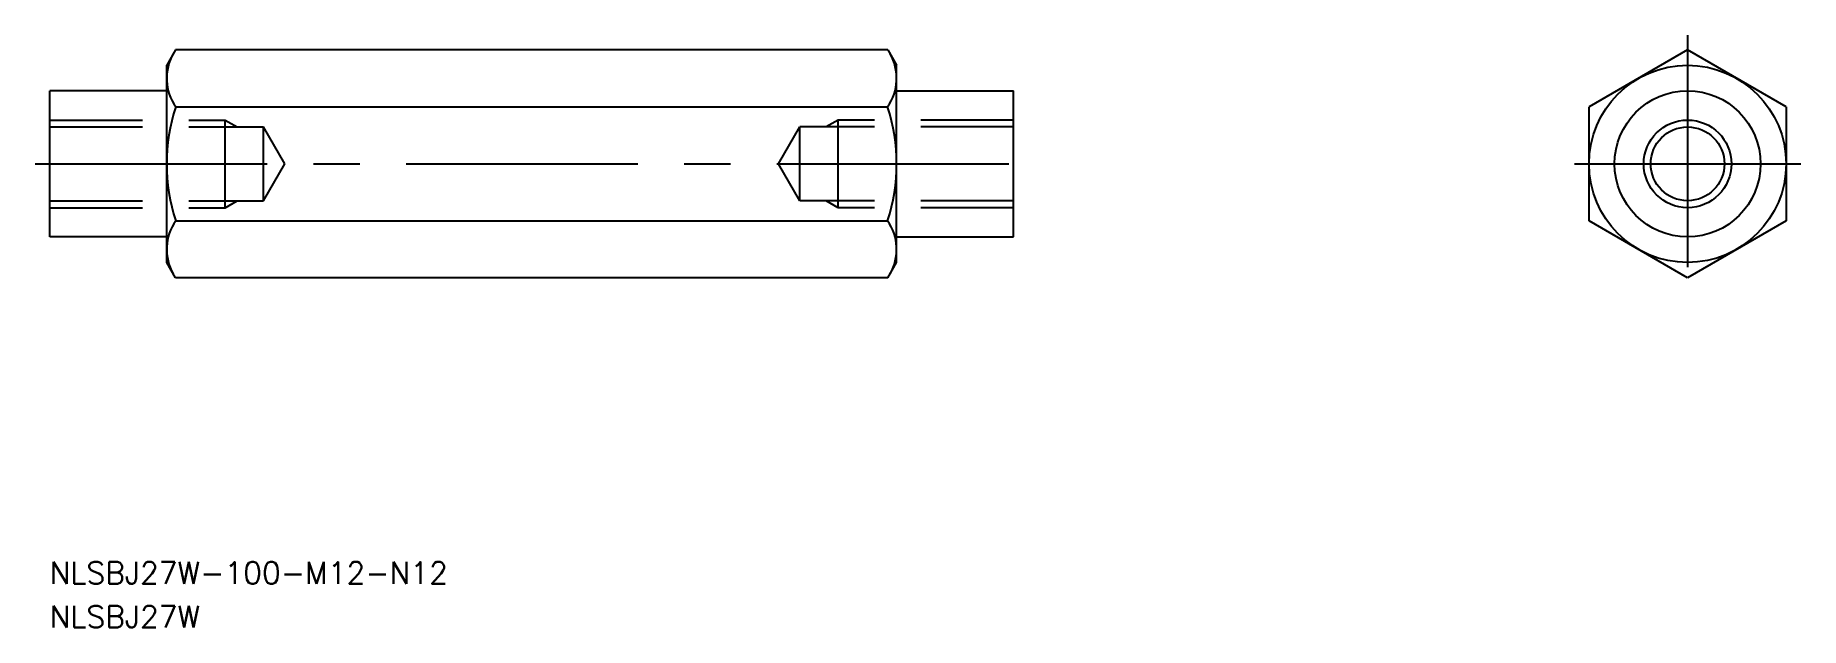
# Model space of a CAD drawing. Extents: x -2 to 240, y -64 to 18.
import ezdxf

# ---------------------------------------------------------------- set-up
doc = ezdxf.new("R2010")
doc.units = 0
doc.linetypes.add('CENTER', pattern=[50.8, 31.75, -6.35, 6.35, -6.35])
doc.linetypes.add('DASHED', pattern=[19.05, 12.7, -6.35])
doc.layers.get('0').update_dxf_attribs({"linetype": 'CONTINUOUS'})
doc.layers.add('CENTER', color=1, linetype='CONTINUOUS')
doc.styles.get("Standard").update_dxf_attribs({"font": 'txt.shx', "height": 3, "bigfont": 'bigfont.shx'})

# ---------------------------------------------------------------- blocks, each defined once
blk = doc.blocks.new('*U2')
at = {"color": 7, "linetype": 'CONTINUOUS'}
blk.add_text('NLSBJ27W-100-M12-N12', height=3, dxfattribs=at).set_placement((0, -57.51))
blk = doc.blocks.new('*U3')
at = {"color": 7, "linetype": 'CONTINUOUS'}
blk.add_text('NLSBJ27W', height=3, dxfattribs=at).set_placement((0, -63.51))

msp = doc.modelspace()

# ---------------------------------------------------------------- linework, layer by layer
at = {"color": 7, "linetype": 'CONTINUOUS'}
for p, q in [((17.21, 15.6), (16, 13.51)), ((114.79, 15.6), (17.21, 15.6)), ((114.79, 15.6), (116, 13.51)), ((224.35, 15.6), (210.85, 7.81)), ((237.85, 7.81), (224.35, 15.6)), ((16, -13.51), (16, 13.51)), ((116, -13.51), (116, 13.51)), ((0, -10), (0, 10)), ((16, 10), (0, 10)), ((116, 10), (132, 10)), ((132, -10), (132, 10)), ((17.24, 7.79), (114.76, 7.79)), ((210.85, -7.81), (210.85, 7.81)), ((237.85, 7.81), (237.85, -7.81)), ((17.24, -7.79), (114.76, -7.79)), ((224.35, -15.6), (210.85, -7.81)), ((237.85, -7.81), (224.35, -15.6)), ((16, -10), (0, -10)), ((116, -10), (132, -10)), ((17.21, -15.6), (16, -13.51)), ((114.79, -15.6), (116, -13.51)), ((114.79, -15.6), (17.21, -15.6))]:
    msp.add_line(p, q, dxfattribs=at)
at = {"color": 3, "linetype": 'DASHED'}
for p, q in [((0, 6), (24, 6)), ((0, 5.05), (29.25, 5.05)), ((24, -6), (24, 6)), ((24, 6), (25.64, 5.05)), ((29.25, -5.05), (29.25, 5.05)), ((32.17, 0), (29.25, 5.05)), ((99.83, 0), (102.75, 5.05)), ((132, 5.05), (102.75, 5.05)), ((102.75, -5.05), (102.75, 5.05)), ((108, 6), (106.36, 5.05)), ((132, 6), (108, 6)), ((108, -6), (108, 6)), ((29.25, -5.05), (32.17, 0)), ((102.75, -5.05), (99.83, 0)), ((0, -5.05), (29.25, -5.05)), ((0, -6), (24, -6)), ((24, -6), (25.64, -5.05)), ((132, -5.05), (102.75, -5.05)), ((108, -6), (106.36, -5.05)), ((132, -6), (108, -6))]:
    msp.add_line(p, q, dxfattribs=at)
at = {"color": 7, "linetype": 'CONTINUOUS'}
for radius in [13.5, 10, 5.05]:
    msp.add_circle((224.35, 0), radius, dxfattribs=at)
at = {"color": 3, "linetype": 'CONTINUOUS'}
msp.add_circle((224.35, 0), 6, dxfattribs=at)
at = {"color": 7, "linetype": 'CONTINUOUS'}
for centre, radius, start, end in [((22.77, 11.7), 6.77, 150.1219, 215.219), ((109.23, 11.7), 6.77, 324.781, 29.8781), ((41.14, 0), 25.14, 161.9403, 198.0597), ((90.86, 0), 25.14, 341.9403, 18.0597), ((22.77, -11.7), 6.77, 144.781, 209.8781), ((109.23, -11.7), 6.77, 330.1219, 35.219)]:
    msp.add_arc(centre, radius, start, end, dxfattribs=at)
at = {"layer": 'CENTER', "color": 1, "linetype": 'CENTER'}
for p, q in [((224.35, 17.6), (224.35, -17.6)), ((-2, 0), (134, 0)), ((208.85, 0), (239.85, 0))]:
    msp.add_line(p, q, dxfattribs=at)

# ---------------------------------------------------------------- block references
at = {"color": 7, "linetype": 'CONTINUOUS'}
for name in ['*U2', '*U3']:
    msp.add_blockref(name, (0, 0), dxfattribs=at)

doc.saveas('drawing.dxf')
